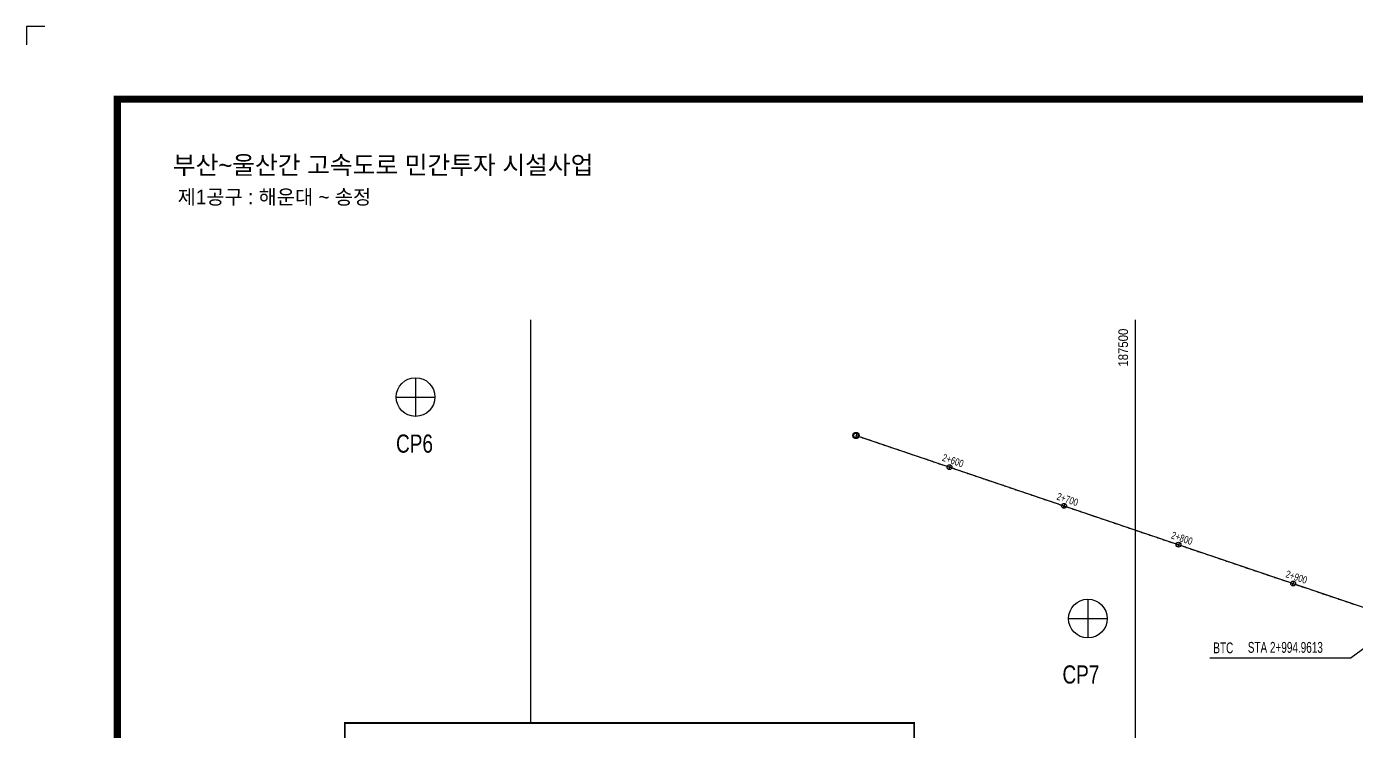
# Model space of a CAD drawing. Header units: inches. Extents: x 0 to 2523, y 0 to 1782.
# Drawn here: x 0 to 1099, y 1200 to 1782 of the extents above; entities that cross this region are included whole.
import ezdxf
from ezdxf.enums import TextEntityAlignment as Align

# ---------------------------------------------------------------- set-up
doc = ezdxf.new("R2010")
doc.units = ezdxf.units.IN
doc.header["$LTSCALE"] = 12
doc.header["$MEASUREMENT"] = 0
for name, color, linetype in [('CA-ALGN-CNTL', 2, 'Continuous'), ('CA-ALGN-STSM', 2, 'Continuous'), ('CA-ALGN-TEXT', 3, 'Continuous'), ('CA-LEAL', 1, 'Continuous'), ('CA-LEAT', 3, 'Continuous'), ('CV-GRID-LINE', 1, 'Continuous'), ('CV-GRID-TEXT', 4, 'Continuous'), ('CV-SURV-SYMB', 3, 'Continuous'), ('CV-SURV-TEXT', 3, 'Continuous'), ('CX-BORD', 3, 'Continuous'), ('CX-BORD-LIN1', 4, 'Continuous'), ('CX-BORD-LIN2', 3, 'Continuous'), ('CX-BORD-TEX2', 7, 'Continuous'), ('CX-BORD-TEX3', 6, 'Continuous'), ('CX-MISC', 2, 'Continuous'), ('CZ-LIN1', 7, 'Continuous')]:
    doc.layers.add(name, color=color, linetype=linetype)
doc.styles.add('GHS', font='Dotum.ttf')
doc.styles.add('RP2', font='Dotum.ttf')
doc.styles.add('TB_TEXT', font='Dotum.ttf')
doc.styles.add('TB_WBTXT', font='Dotum.ttf')
doc.styles.add('TB_WMTXT', font='Dotum.ttf')

# ---------------------------------------------------------------- blocks, each defined once
blk = doc.blocks.new('CXBLKA1-KHCA-부산~울산109_K2H')
at = {"layer": 'CX-BORD-LIN1', "const_width": 2}
blk.add_lwpolyline([(821, 20), (25, 20), (25, 574), (821, 574)], close=True, dxfattribs=at)
at = {"layer": 'CX-MISC'}
blk.add_lwpolyline([(5, 594), (0, 594), (0, 589)], dxfattribs=at)
at = {"layer": 'CX-BORD-LIN1', "style": 'TB_TEXT'}
for tag, height, p in [('TR_RNUM4', 3, (310.11, 46.64)), ('TR_RDAT4', 3.5, (342.5, 47)), ('TR_DGN4', 3.5, (484.12, 47)), ('TR_CHK4', 3.5, (524.12, 47)), ('TR_APP4', 3.5, (564.12, 47)), ('TR_RNUM3', 3, (310.11, 40.64)), ('TR_RDAT3', 3.5, (342.5, 41)), ('TR_DGN3', 3.5, (484.12, 41)), ('TR_CHK3', 3.5, (524.12, 41)), ('TR_APP3', 3.5, (564.12, 41)), ('TR_RDAT2', 3.5, (342.5, 35)), ('TR_DGN2', 3.5, (484.12, 35)), ('TR_CHK2', 3.5, (524.12, 35)), ('TR_APP2', 3.5, (564.12, 35)), ('TR_RNUM2', 3, (310.11, 34.64)), ('TR_RNUM1', 3, (310.11, 28.64)), ('TR_RDAT1', 3.5, (342.5, 29)), ('TR_DGN1', 3.5, (484.12, 29)), ('TR_CHK1', 3.5, (524.12, 29)), ('TR_APP1', 3.5, (564.12, 29))]:
    blk.add_attdef(tag, text='', height=height, dxfattribs=at).set_placement(p, align=Align.MIDDLE_CENTER)
for tag, p in [('TR_RCON4', (367.3, 47)), ('TR_RCON3', (367.3, 41)), ('TR_RCON2', (367.3, 35)), ('TR_RCON1', (367.3, 29))]:
    blk.add_attdef(tag, text='', height=3.5, dxfattribs=at).set_placement(p, align=Align.MIDDLE_LEFT)
at = {"layer": 'CX-BORD-LIN2', "style": 'TB_TEXT'}
blk.add_attdef('TD_VERSION', text='', height=3, rotation=90, dxfattribs=at).set_placement((825.5, 68.01), align=Align.MIDDLE_CENTER)
at = {"layer": 'CX-BORD-TEX2', "style": 'TB_WMTXT'}
for tag, height, p in [('TB_CNAME', 5, (40.34, 551.83)), ('TB_CSCOP', 4, (41.63, 543.83))]:
    blk.add_attdef(tag, text='', height=height, dxfattribs=at).set_placement(p, align=Align.BOTTOM_LEFT)
at = {"layer": 'CX-BORD-TEX2', "style": 'TB_WBTXT'}
for tag, height, p in [('TB_MTITIL', 10, (423, 553.33)), ('TB_STITL', 7, (423, 538.33))]:
    blk.add_attdef(tag, text='', height=height, dxfattribs=at).set_placement(p, align=Align.MIDDLE_CENTER)
at = {"layer": 'CX-BORD-TEX3', "style": 'TB_TEXT'}
for tag, height, p in [('TD_DCOMP', 4.5, (242.5, 45)), ('TD_CSECT', 4.5, (636, 45)), ('TD_DNAME_TOP', 4.5, (780, 45)), ('TD_DNAME_MAIN', 4.5, (780, 39.01)), ('TD_CCOMP', 4.5, (242.5, 35)), ('TD_HSCAL', 4.5, (651.7, 35.24)), ('TD_VSCAL', 4.5, (680.78, 35.24)), ('TD_DNAME_BOT', 3, (780, 33.65)), ('TD_CNAME', 4.5, (90, 25.75)), ('TD_FIELD', 4.5, (207.5, 25.53)), ('TD_CSTEP', 4.5, (278.24, 25.53)), ('TD_DWGCODE', 4.5, (666, 25.39)), ('TD_DWGNO', 4.5, (780, 25.39))]:
    blk.add_attdef(tag, text='', height=height, dxfattribs=at).set_placement(p, align=Align.MIDDLE_CENTER)
at = {"layer": 'CX-BORD-TEX3', "style": 'TB_TEXT', "width": 0.9}
blk.add_attdef('TD_CDIST', text='', height=4, dxfattribs=at).set_placement((681, 45), align=Align.MIDDLE_CENTER)

msp = doc.modelspace()

# ---------------------------------------------------------------- linework, layer by layer
at = {"layer": 'CA-ALGN-CNTL', "linetype": 'Continuous'}
msp.add_line((686.1, 1443.9), (1320.3, 1229.1), dxfattribs=at)
at = {"layer": 'CA-ALGN-CNTL'}
msp.add_lwpolyline([(686.1, 1443.9), (686.7, 1443.7), (687.6, 1443.4), (688.6, 1443.1), (689.5, 1442.8), (690.5, 1442.5), (691.4, 1442.1), (692.4, 1441.8), (693.3, 1441.5), (694.3, 1441.2), (695.2, 1440.9), (696.2, 1440.5), (697.1, 1440.2), (698.1, 1439.9), (699, 1439.6), (700, 1439.2), (700.9, 1438.9), (701.9, 1438.6), (702.8, 1438.3), (703.7, 1438), (704.7, 1437.6), (705.6, 1437.3), (706.6, 1437), (707.5, 1436.7), (708.5, 1436.4), (709.4, 1436), (710.4, 1435.7), (711.3, 1435.4), (711.3, 1435.4), (712.3, 1435.1), (713.2, 1434.8), (714.2, 1434.4), (715.1, 1434.1), (716.1, 1433.8), (717, 1433.5), (718, 1433.1), (718.9, 1432.8), (719.8, 1432.5), (720.8, 1432.2), (721.7, 1431.9), (722.7, 1431.5), (723.6, 1431.2), (724.6, 1430.9), (725.5, 1430.6), (726.5, 1430.3), (727.4, 1429.9), (728.4, 1429.6), (729.3, 1429.3), (730.3, 1429), (731.2, 1428.7), (732.2, 1428.3), (733.1, 1428), (734.1, 1427.7), (735, 1427.4), (735.9, 1427.1), (736.9, 1426.7), (737.8, 1426.4), (738.8, 1426.1), (739.7, 1425.8), (740.7, 1425.4), (741.6, 1425.1), (742.3, 1424.9), (742.6, 1424.8), (743.5, 1424.5), (744.5, 1424.2), (745.4, 1423.8), (746.4, 1423.5), (747.3, 1423.2), (748.3, 1422.9), (749.2, 1422.6), (750.2, 1422.2), (751.1, 1421.9), (752, 1421.6), (753, 1421.3), (753.9, 1421), (754.9, 1420.6), (755.8, 1420.3), (756.8, 1420), (757.7, 1419.7), (758.7, 1419.4), (759.6, 1419), (760.6, 1418.7), (761.5, 1418.4), (762.5, 1418.1), (763.4, 1417.7), (764.4, 1417.4), (765.3, 1417.1), (766.3, 1416.8), (767.2, 1416.5), (768.1, 1416.1), (769.1, 1415.8), (770, 1415.5), (771, 1415.2), (771.9, 1414.9), (772.9, 1414.5), (773.8, 1414.2), (774.8, 1413.9), (775.7, 1413.6), (776.7, 1413.3), (777.6, 1412.9), (778.6, 1412.6), (779.5, 1412.3), (780.5, 1412), (781.4, 1411.7), (782.4, 1411.3), (783.3, 1411), (784.3, 1410.7), (785.2, 1410.4), (786.1, 1410), (787.1, 1409.7), (788, 1409.4), (789, 1409.1), (789.9, 1408.8), (790.9, 1408.4), (791.2, 1408.3), (791.6, 1408.2), (791.8, 1408.1), (792, 1408.1), (792.8, 1407.8), (793.2, 1407.6), (793.7, 1407.5), (794.2, 1407.3), (794.7, 1407.2), (795.6, 1406.8), (796.6, 1406.5), (797, 1406.4), (797.5, 1406.2), (798.5, 1405.9), (799.4, 1405.6), (800.1, 1405.3), (800.4, 1405.2), (801.3, 1404.9), (801.8, 1404.8), (802.2, 1404.6), (802.7, 1404.4), (803.2, 1404.3), (804.1, 1404), (805.1, 1403.6), (806, 1403.3), (807, 1403), (807.9, 1402.7), (808.9, 1402.3), (809.8, 1402), (810.8, 1401.7), (811.7, 1401.4), (812.7, 1401.1), (813.6, 1400.7), (814.6, 1400.4), (815.5, 1400.1), (816.5, 1399.8), (817.4, 1399.5), (818.3, 1399.1), (819.3, 1398.8), (820.2, 1398.5), (821.2, 1398.2), (822.1, 1397.9), (823.1, 1397.5), (824, 1397.2), (825, 1396.9), (825.9, 1396.6), (826.9, 1396.3), (827.8, 1395.9), (828.8, 1395.6), (829.7, 1395.3), (830.7, 1395), (831.6, 1394.6), (832.6, 1394.3), (833.5, 1394), (834.4, 1393.7), (835.4, 1393.4), (836.3, 1393), (837.3, 1392.7), (838.2, 1392.4), (839.2, 1392.1), (840.1, 1391.8), (841.1, 1391.4), (842, 1391.1), (843, 1390.8), (843.9, 1390.5), (844.9, 1390.2), (845.8, 1389.8), (846.8, 1389.5), (847.7, 1389.2), (848.7, 1388.9), (849.6, 1388.6), (850.5, 1388.2), (851.5, 1387.9), (852.4, 1387.6), (853.4, 1387.3), (853.4, 1387.3), (854.3, 1386.9), (855.3, 1386.6), (856.2, 1386.3), (857.2, 1386), (858.1, 1385.7), (859.1, 1385.3), (860, 1385), (861, 1384.7), (861.9, 1384.4), (862.9, 1384.1), (863.8, 1383.7), (864.8, 1383.4), (865.7, 1383.1), (866.7, 1382.8), (867.6, 1382.5), (868.5, 1382.1), (869.5, 1381.8), (870.4, 1381.5), (871.4, 1381.2), (872.3, 1380.8), (873.3, 1380.5), (874.2, 1380.2), (875.2, 1379.9), (876.1, 1379.6), (877.1, 1379.2), (878, 1378.9), (879, 1378.6), (879.9, 1378.3), (880.4, 1378.1), (880.9, 1378), (881.8, 1377.6), (882.8, 1377.3), (883.7, 1377), (884.6, 1376.7), (885.6, 1376.4), (886.5, 1376), (887.5, 1375.7), (888.4, 1375.4), (889.4, 1375.1), (890.3, 1374.8), (891.3, 1374.4), (892.2, 1374.1), (893.2, 1373.8), (894.1, 1373.5), (895.1, 1373.1), (896, 1372.8), (897, 1372.5), (897.9, 1372.2), (898.9, 1371.9), (899.8, 1371.5), (900.7, 1371.2), (901.7, 1370.9), (902.6, 1370.6), (903.6, 1370.3), (904.5, 1369.9), (905.5, 1369.6), (906.4, 1369.3), (907.4, 1369), (908.3, 1368.7), (909.3, 1368.3), (910.2, 1368), (911.2, 1367.7), (912.1, 1367.4), (913.1, 1367.1), (914, 1366.7), (915, 1366.4), (915.9, 1366.1), (916.8, 1365.8), (917.8, 1365.4), (918.7, 1365.1), (919.7, 1364.8), (920.6, 1364.5), (921.6, 1364.2), (922.5, 1363.8), (923.5, 1363.5), (924.4, 1363.2), (925.4, 1362.9), (926.3, 1362.6), (927.3, 1362.2), (928.2, 1361.9), (929.2, 1361.6), (930.1, 1361.3), (931.1, 1361), (932, 1360.6), (932.9, 1360.3), (933.9, 1360), (934.8, 1359.7), (935.8, 1359.4), (936.7, 1359), (937.7, 1358.7), (938.6, 1358.4), (939.6, 1358.1), (940.5, 1357.7), (941.5, 1357.4), (942.4, 1357.1), (943.4, 1356.8), (944.3, 1356.5), (945.3, 1356.1), (946.2, 1355.8), (947.2, 1355.5), (948.1, 1355.2), (949.1, 1354.9), (950, 1354.5), (950.9, 1354.2), (951.9, 1353.9), (952.8, 1353.6), (953.8, 1353.3), (954.7, 1352.9), (955.7, 1352.6), (956.6, 1352.3), (957.6, 1352), (958.5, 1351.7), (959.5, 1351.3), (960.4, 1351), (961.4, 1350.7), (962.3, 1350.4), (963.3, 1350), (964.2, 1349.7), (965.2, 1349.4), (966.1, 1349.1), (967, 1348.8), (968, 1348.4), (968.9, 1348.1), (969.9, 1347.8), (970.8, 1347.5), (971.8, 1347.2), (972.7, 1346.8), (973.7, 1346.5), (974.6, 1346.2), (975.6, 1345.9), (976.5, 1345.6), (977.5, 1345.2), (978.4, 1344.9), (979.4, 1344.6), (980.3, 1344.3), (981.3, 1344), (982.2, 1343.6), (983.1, 1343.3), (984.1, 1343), (985, 1342.7), (986, 1342.3), (986.9, 1342), (987.9, 1341.7), (988.8, 1341.4), (989.8, 1341.1), (990.7, 1340.7), (991.7, 1340.4), (992.6, 1340.1), (993.6, 1339.8), (994.5, 1339.5), (995, 1339.3), (995.5, 1339.1), (996.4, 1338.8), (997.4, 1338.5), (998.3, 1338.2), (999.2, 1337.9), (1000.2, 1337.5), (1001.1, 1337.2), (1002.1, 1336.9), (1003, 1336.6), (1004, 1336.2), (1004.9, 1335.9), (1005.9, 1335.6), (1006.8, 1335.3), (1007.8, 1335), (1008.7, 1334.6), (1009.7, 1334.3), (1010.6, 1334), (1011.6, 1333.7), (1012.5, 1333.4), (1013.5, 1333), (1014.4, 1332.7), (1015.3, 1332.4), (1016.3, 1332.1), (1017.2, 1331.8), (1018.2, 1331.4), (1019.1, 1331.1), (1020.1, 1330.8), (1021, 1330.5), (1022, 1330.2), (1022.9, 1329.8), (1023.9, 1329.5), (1024.3, 1329.4), (1024.8, 1329.2), (1025.8, 1328.9), (1026.7, 1328.5), (1027.7, 1328.2), (1028.6, 1327.9), (1029.6, 1327.6), (1030.5, 1327.3), (1031.5, 1326.9), (1032.4, 1326.6), (1033.3, 1326.3), (1034.3, 1326), (1035.2, 1325.7), (1036.2, 1325.3), (1037.1, 1325), (1038.1, 1324.7), (1039, 1324.4), (1040, 1324.1), (1040.9, 1323.7), (1041.9, 1323.4), (1042.8, 1323.1), (1043.8, 1322.8), (1044.7, 1322.5), (1045.7, 1322.1), (1046.6, 1321.8), (1047.6, 1321.5), (1048.5, 1321.2), (1049.4, 1320.8), (1050.4, 1320.5), (1051.3, 1320.2), (1051.8, 1320), (1052.3, 1319.9), (1053.2, 1319.6), (1054.2, 1319.2), (1055.1, 1318.9), (1056.1, 1318.6), (1057, 1318.3), (1058, 1318), (1058.9, 1317.6), (1059.9, 1317.3), (1060.8, 1317), (1061.8, 1316.7), (1062.7, 1316.4), (1063.7, 1316), (1064.6, 1315.7), (1065.5, 1315.4), (1066.5, 1315.1), (1067.4, 1314.8), (1068.4, 1314.4), (1069.3, 1314.1), (1070.3, 1313.8), (1071.2, 1313.5), (1072.2, 1313.1), (1073.1, 1312.8), (1074.1, 1312.5), (1075, 1312.2), (1076, 1311.9), (1076.9, 1311.5), (1077.9, 1311.2), (1078.8, 1310.9), (1079.8, 1310.6), (1080.7, 1310.3), (1081.6, 1309.9), (1082.6, 1309.6), (1083.5, 1309.3), (1084.5, 1309), (1085.4, 1308.7), (1086.4, 1308.3), (1087.3, 1308), (1088.3, 1307.7), (1089.2, 1307.4), (1090.2, 1307.1), (1091.1, 1306.7), (1092.1, 1306.4), (1093, 1306.1), (1094, 1305.8), (1094.9, 1305.4), (1095.9, 1305.1), (1096.8, 1304.8), (1097.7, 1304.5), (1098.7, 1304.2), (1099.6, 1303.8)], dxfattribs=at)
at = {"layer": 'CA-ALGN-STSM', "linetype": 'Continuous'}
for p, q in [((686.8, 1445.8), (685.5, 1442)), ((764.1, 1419.6), (762.8, 1415.9)), ((858.8, 1387.6), (857.5, 1383.8)), ((953.5, 1355.5), (952.2, 1351.7)), ((1048.2, 1323.4), (1046.9, 1319.6))]:
    msp.add_line(p, q, dxfattribs=at)
for centre, radius in [((686.1, 1443.9), 2.6), ((686.1, 1443.9), 2.6), ((686.1, 1443.9), 2), ((686.1, 1443.9), 2), ((763.4, 1417.7), 2), ((858.1, 1385.7), 2), ((952.8, 1353.6), 2), ((1047.6, 1321.5), 2)]:
    msp.add_circle(centre, radius, dxfattribs=at)
at = {"layer": 'CA-LEAL', "color": 1}
msp.add_line((1137.5, 1291), (1095.6, 1260.1), dxfattribs=at)
msp.add_lwpolyline([(978.8, 1260.1), (1095.6, 1260.1)], dxfattribs=at)
at = {"layer": 'CV-GRID-LINE', "linetype": 'Continuous'}
for p, q in [((416.9, 1539.6), (416.9, 1206.2)), ((416.9, 1539.6), (416.9, 1206.2)), ((916.9, 1539.6), (916.9, 1039.6)), ((916.9, 1539.6), (916.9, 1039.6))]:
    msp.add_line(p, q, dxfattribs=at)
at = {"layer": 'CV-SURV-SYMB', "linetype": 'Continuous'}
for p, q in [((321.7, 1491.7), (321.7, 1459.7)), ((305.7, 1475.7), (337.7, 1475.7)), ((877.8, 1308.5), (877.8, 1276.5)), ((861.8, 1292.5), (893.8, 1292.5))]:
    msp.add_line(p, q, dxfattribs=at)
for centre in [(321.7, 1475.7), (877.8, 1292.5)]:
    msp.add_circle(centre, 16, dxfattribs=at)
at = {"layer": 'CZ-LIN1', "const_width": 1.5}
msp.add_lwpolyline([(263.2, 1206.2), (734.2, 1206.2), (734.2, 676.9), (263.2, 676.9)], close=True, dxfattribs=at)

# ---------------------------------------------------------------- block references
at = {"layer": 'CX-BORD'}
ref = msp.add_blockref('CXBLKA1-KHCA-부산~울산109_K2H', (0, 0), dxfattribs=dict(at, xscale=3, yscale=3, zscale=3))
ref.add_attrib('TB_CNAME', '부산~울산간 고속도로 민간투자 시설사업', dxfattribs={"layer": 'CX-BORD-TEX2', "height": 15, "style": 'TB_WMTXT'}).set_placement((121, 1655.5), align=Align.BOTTOM_LEFT)
ref.add_attrib('TB_CSCOP', '제1공구 : 해운대 ~ 송정', dxfattribs={"layer": 'CX-BORD-TEX2', "height": 12, "style": 'TB_WMTXT'}).set_placement((124.9, 1631.5), align=Align.BOTTOM_LEFT)

# ---------------------------------------------------------------- texts
at = {"layer": 'CA-ALGN-TEXT', "style": 'RP2', "width": 0.815534}
for s, p in [('2+600', (756.8, 1423.2)), ('2+700', (851.5, 1391.1)), ('2+800', (946.2, 1359)), ('2+900', (1040.9, 1326.9))]:
    msp.add_text(s, height=6, rotation=341.285, dxfattribs=at).set_placement(p)
at = {"layer": 'CA-LEAT', "style": 'GHS', "width": 0.7}
for s, p in [('BTC', (981.6, 1263.8)), ('STA 2+994.9613', (1010.1, 1264.2))]:
    msp.add_text(s, height=9, rotation=360, dxfattribs=at).set_placement(p)
at = {"layer": 'CV-GRID-TEXT', "linetype": 'Continuous', "style": 'GHS', "width": 0.9}
msp.add_text('187500', height=8, rotation=90, dxfattribs=at).set_placement((911, 1500.8))
at = {"layer": 'CV-SURV-TEXT', "color": 2, "style": 'GHS', "width": 0.8}
for s, p in [('CP6', (305.6, 1429.7)), ('CP7', (856.8, 1238.8))]:
    msp.add_text(s, height=15, dxfattribs=at).set_placement(p)

doc.saveas('drawing.dxf')
